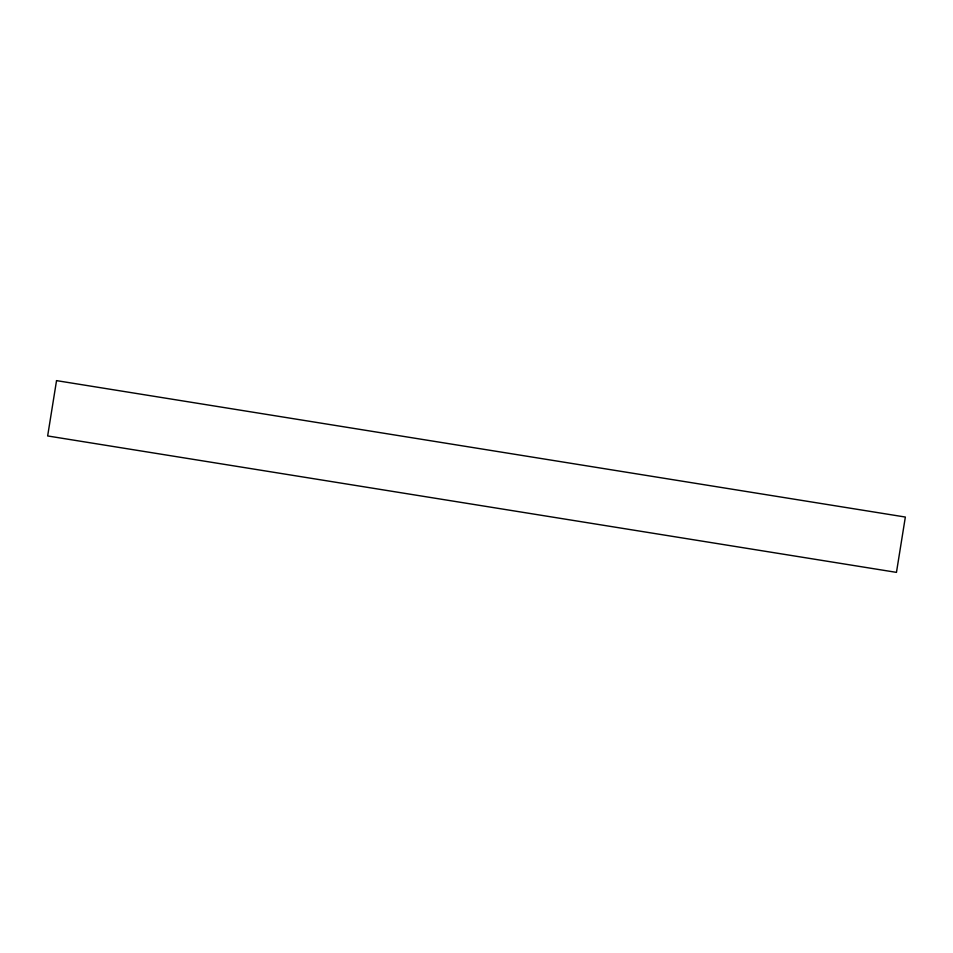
<?xml version="1.0" encoding="UTF-8"?>
<svg xmlns="http://www.w3.org/2000/svg" width="953" height="953" viewBox="0 0 953 953"><rect width="100%" height="100%" fill="white"/><g stroke="black" fill="none" stroke-linecap="round" stroke-linejoin="round"><path stroke-width="1.43" d="M56.537 380.628L47.65 435.95L896.463 572.372L905.35 517.05L56.537 380.628"/></g></svg>
